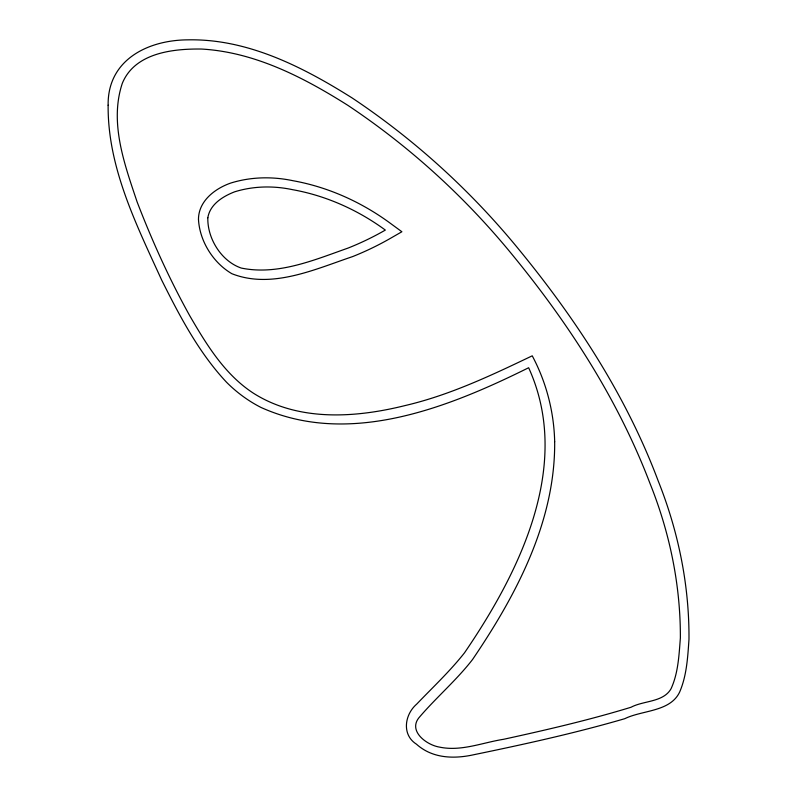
<?xml version="1.0" encoding="UTF-8"?>
<svg xmlns="http://www.w3.org/2000/svg" width="797" height="797" viewBox="0 0 797 797"><rect width="100%" height="100%" fill="white"/><g stroke="black" fill="none" stroke-linecap="round" stroke-linejoin="round"><path stroke-width="1.2" d="M108.133 105.204C107.565 167.33 136.377 224.624 161.582 279.886C179.634 315.991 198.682 352.493 226.478 382.191A118.564 101.687 46.4 0 0 260.888 407.397C348.707 447.127 447.446 408.024 528.64 367.736C572.913 465.099 519.574 572.136 464.521 652.793C450.046 671.174 432.891 687.213 416.741 704.08C404.717 714.381 401.469 734.645 416.383 744.129A42.938 36.831 46.4 0 0 426.056 750.913C440.651 758.674 458.046 758.216 473.777 754.729C524.466 744.268 575.085 733.16 624.808 718.675C642.223 710.067 670.237 711.99 679.662 692.025C686.775 675.477 687.741 657.126 688.977 639.393A418.684 359.088 46.4 0 0 658.192 480.92C626.273 395.85 575.892 318.9 518.468 248.963A657.007 563.489 46.4 0 0 352.065 97.911C302.88 66.958 247.588 38.625 187.982 39.85C147.883 40.009 107.446 59.875 108.133 105.204M198.473 219.265C199.569 241.043 213.108 262.771 231.887 273.72C271.647 289.361 314.865 269.306 352.563 256.614A388.079 332.837 46.4 0 0 390.699 238.183L401.887 231.748L389.902 222.971A219.065 187.883 46.4 0 0 293.017 180.72A139.495 119.64 46.4 0 0 230.731 183.061C214.971 188.54 198.553 201.053 198.473 219.265M554.672 441.608C555.389 521.507 516.247 595.12 472.521 659.547C456.651 680.02 436.796 696.967 419.959 716.553C407.018 730.351 426.146 744.906 439.396 747.088C461.045 751.72 482.514 742.575 503.634 739.287C546.423 729.942 589.142 720.05 631.045 707.248C643.528 700.513 663.373 702.416 671.064 688.718C678.297 672.907 678.994 655.084 680.369 638.028A409 350.79 46.4 0 0 649.874 483.141C617.944 399.417 568.63 323.303 511.933 254.303A647.134 555.021 46.4 0 0 347.94 105.393C303.647 77.419 254.781 52.064 201.502 49.045C172.78 48.657 134.773 52.861 122.32 83.296C109.159 122.628 124.561 164.361 137.074 201.8C152.058 240.774 169.303 278.95 189.586 315.463C206.423 344.463 224.644 374.48 253.376 393.18C298.506 421.842 355.542 417.907 405.284 405.524C449.837 395.103 491.291 375.407 532.237 355.821C546.294 382.181 553.965 411.75 554.672 441.608M207.828 217.77C207.28 238.492 221.297 261.197 241.222 268.051C277.824 275.603 314.267 259.961 348.179 248.036A378.117 324.289 46.4 0 0 385.34 230.074A209.292 179.504 46.4 0 0 292.629 189.686A129.722 111.251 46.4 0 0 234.577 191.838C222.871 196.391 209.99 204.311 207.828 217.77"/></g></svg>
